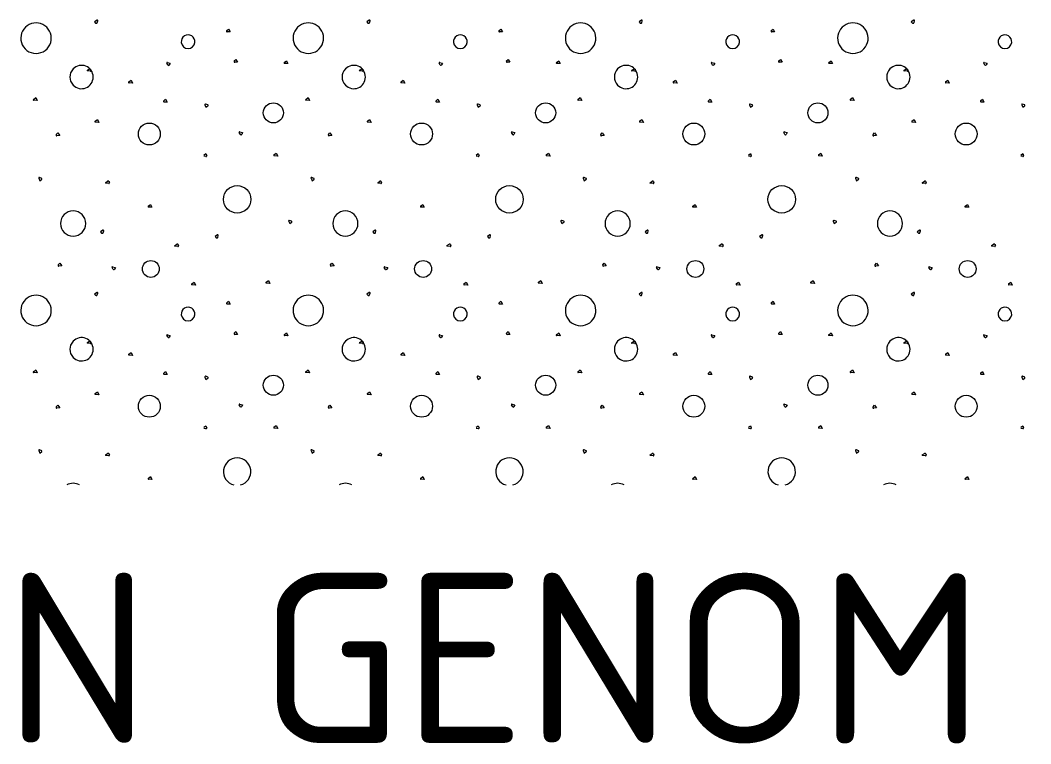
# Model space of a CAD drawing. Header units: millimetres. Extents: x 15 to 2176, y 3 to 641.
# Drawn here: x 752.6 to 812, y 3.3 to 45.8 of the extents above; entities that cross this region are included whole.
import ezdxf
from ezdxf.xclip import XClip

# ---------------------------------------------------------------- set-up
doc = ezdxf.new("R2010")
doc.units = ezdxf.units.MM
doc.header["$MEASUREMENT"] = 0
doc.header["$XCLIPFRAME"] = 0
doc.layers.add('A--------P-', color=7, linetype='Continuous')
doc.layers.add('A-L-10--EF-', color=4, linetype='Continuous', lineweight=0)
doc.styles.add('ISO', font='')
doc.styles.get('ISO').set_extended_font_data('ISOCPEUR')

# ---------------------------------------------------------------- blocks, each defined once
blk = doc.blocks.new('*X5')
at = {"layer": 'A-L-10--EF-'}
for p, q in [((757.163, 45.779), (757.015, 45.693)), ((757.172, 45.638), (757.205, 45.746)), ((773.163, 45.779), (773.015, 45.693)), ((773.172, 45.638), (773.205, 45.746)), ((789.163, 45.779), (789.015, 45.693)), ((789.172, 45.638), (789.205, 45.746)), ((805.163, 45.779), (805.015, 45.693)), ((805.172, 45.638), (805.205, 45.746)), ((757.015, 45.693), (757.082, 45.618)), ((764.788, 45.175), (764.889, 45.264)), ((764.889, 45.264), (764.984, 45.095)), ((773.015, 45.693), (773.082, 45.618)), ((780.788, 45.175), (780.889, 45.264)), ((780.889, 45.264), (780.984, 45.095)), ((789.015, 45.693), (789.082, 45.618)), ((796.788, 45.175), (796.889, 45.264)), ((796.889, 45.264), (796.984, 45.095)), ((805.015, 45.693), (805.082, 45.618)), ((764.984, 45.095), (764.815, 45.099)), ((780.984, 45.095), (780.815, 45.099)), ((796.984, 45.095), (796.815, 45.099)), ((765.228, 43.394), (765.33, 43.483)), ((765.33, 43.483), (765.425, 43.314)), ((768.161, 43.3), (768.297, 43.405)), ((768.297, 43.405), (768.382, 43.231)), ((781.228, 43.394), (781.33, 43.483)), ((781.33, 43.483), (781.425, 43.314)), ((784.161, 43.3), (784.297, 43.405)), ((784.297, 43.405), (784.382, 43.231)), ((797.228, 43.394), (797.33, 43.483)), ((797.33, 43.483), (797.425, 43.314)), ((800.161, 43.3), (800.297, 43.405)), ((800.297, 43.405), (800.382, 43.231)), ((756.581, 42.834), (756.703, 42.92)), ((756.77, 42.787), (756.587, 42.812)), ((756.782, 42.897), (756.808, 42.837)), ((761.336, 43.149), (761.266, 43.258)), ((761.298, 43.302), (761.464, 43.258)), ((761.464, 43.258), (761.411, 43.153)), ((765.425, 43.314), (765.256, 43.319)), ((768.382, 43.231), (768.176, 43.249)), ((772.581, 42.834), (772.703, 42.92)), ((772.77, 42.787), (772.587, 42.812)), ((772.782, 42.897), (772.808, 42.837)), ((777.336, 43.149), (777.266, 43.258)), ((777.298, 43.302), (777.464, 43.258)), ((777.464, 43.258), (777.411, 43.153)), ((781.425, 43.314), (781.256, 43.319)), ((784.382, 43.231), (784.176, 43.249)), ((788.581, 42.834), (788.703, 42.92)), ((788.77, 42.787), (788.587, 42.812)), ((788.782, 42.897), (788.808, 42.837)), ((793.336, 43.149), (793.266, 43.258)), ((793.298, 43.302), (793.464, 43.258)), ((793.464, 43.258), (793.411, 43.153)), ((797.425, 43.314), (797.256, 43.319)), ((800.382, 43.231), (800.176, 43.249)), ((804.581, 42.834), (804.703, 42.92)), ((804.77, 42.787), (804.587, 42.812)), ((804.782, 42.897), (804.808, 42.837)), ((809.336, 43.149), (809.266, 43.258)), ((809.298, 43.302), (809.464, 43.258)), ((809.464, 43.258), (809.411, 43.153)), ((759.027, 42.155), (759.163, 42.261)), ((759.163, 42.261), (759.248, 42.086)), ((775.027, 42.155), (775.163, 42.261)), ((775.163, 42.261), (775.248, 42.086)), ((791.027, 42.155), (791.163, 42.261)), ((791.163, 42.261), (791.248, 42.086)), ((807.027, 42.155), (807.163, 42.261)), ((807.163, 42.261), (807.248, 42.086)), ((759.248, 42.086), (759.042, 42.104)), ((775.248, 42.086), (775.042, 42.104)), ((791.248, 42.086), (791.042, 42.104)), ((807.248, 42.086), (807.042, 42.104)), ((753.427, 41.127), (753.562, 41.232)), ((753.647, 41.058), (753.442, 41.075)), ((753.562, 41.232), (753.647, 41.058)), ((761.088, 41.045), (761.189, 41.134)), ((761.189, 41.134), (761.284, 40.965)), ((769.427, 41.127), (769.562, 41.232)), ((769.647, 41.058), (769.442, 41.075)), ((769.562, 41.232), (769.647, 41.058)), ((777.088, 41.045), (777.189, 41.134)), ((777.189, 41.134), (777.284, 40.965)), ((785.427, 41.127), (785.562, 41.232)), ((785.647, 41.058), (785.442, 41.075)), ((785.562, 41.232), (785.647, 41.058)), ((793.088, 41.045), (793.189, 41.134)), ((793.189, 41.134), (793.284, 40.965)), ((801.427, 41.127), (801.562, 41.232)), ((801.647, 41.058), (801.442, 41.075)), ((801.562, 41.232), (801.647, 41.058)), ((809.088, 41.045), (809.189, 41.134)), ((809.189, 41.134), (809.284, 40.965)), ((761.284, 40.965), (761.115, 40.969)), ((763.503, 40.811), (763.565, 40.671)), ((763.676, 40.804), (763.551, 40.859)), ((763.565, 40.671), (763.681, 40.754)), ((777.284, 40.965), (777.115, 40.969)), ((779.503, 40.811), (779.565, 40.671)), ((779.676, 40.804), (779.551, 40.859)), ((779.565, 40.671), (779.681, 40.754)), ((793.284, 40.965), (793.115, 40.969)), ((795.503, 40.811), (795.565, 40.671)), ((795.676, 40.804), (795.551, 40.859)), ((795.565, 40.671), (795.681, 40.754)), ((809.284, 40.965), (809.115, 40.969)), ((811.503, 40.811), (811.565, 40.671)), ((811.676, 40.804), (811.551, 40.859)), ((811.565, 40.671), (811.681, 40.754)), ((757.049, 39.847), (757.184, 39.953)), ((757.269, 39.778), (757.064, 39.796)), ((757.184, 39.953), (757.269, 39.778)), ((773.049, 39.847), (773.184, 39.953)), ((773.269, 39.778), (773.064, 39.796)), ((773.184, 39.953), (773.269, 39.778)), ((789.049, 39.847), (789.184, 39.953)), ((789.269, 39.778), (789.064, 39.796)), ((789.184, 39.953), (789.269, 39.778)), ((805.049, 39.847), (805.184, 39.953)), ((805.269, 39.778), (805.064, 39.796)), ((805.184, 39.953), (805.269, 39.778)), ((765.553, 39.225), (765.718, 39.181)), ((781.553, 39.225), (781.718, 39.181)), ((797.553, 39.225), (797.718, 39.181)), ((754.765, 39.058), (754.851, 39.162)), ((754.971, 39.009), (754.803, 38.988)), ((754.851, 39.162), (754.971, 39.009)), ((765.59, 39.072), (765.521, 39.182)), ((765.718, 39.181), (765.665, 39.076)), ((770.765, 39.058), (770.851, 39.162)), ((770.971, 39.009), (770.803, 38.988)), ((770.851, 39.162), (770.971, 39.009)), ((781.59, 39.072), (781.521, 39.182)), ((781.718, 39.181), (781.665, 39.076)), ((786.765, 39.058), (786.851, 39.162)), ((786.971, 39.009), (786.803, 38.988)), ((786.851, 39.162), (786.971, 39.009)), ((797.59, 39.072), (797.521, 39.182)), ((797.718, 39.181), (797.665, 39.076)), ((802.765, 39.058), (802.851, 39.162)), ((802.971, 39.009), (802.803, 38.988)), ((802.851, 39.162), (802.971, 39.009)), ((763.443, 37.862), (763.564, 37.947)), ((763.565, 37.779), (763.443, 37.795)), ((763.564, 37.947), (763.61, 37.839)), ((767.563, 37.869), (767.699, 37.974)), ((767.784, 37.8), (767.579, 37.818)), ((767.699, 37.974), (767.784, 37.8)), ((779.443, 37.862), (779.564, 37.947)), ((779.565, 37.779), (779.443, 37.795)), ((779.564, 37.947), (779.61, 37.839)), ((783.563, 37.869), (783.699, 37.974)), ((783.784, 37.8), (783.579, 37.818)), ((783.699, 37.974), (783.784, 37.8)), ((795.443, 37.862), (795.564, 37.947)), ((795.565, 37.779), (795.443, 37.795)), ((795.564, 37.947), (795.61, 37.839)), ((799.563, 37.869), (799.699, 37.974)), ((799.784, 37.8), (799.579, 37.818)), ((799.699, 37.974), (799.784, 37.8)), ((811.443, 37.862), (811.564, 37.947)), ((811.565, 37.779), (811.443, 37.795)), ((811.564, 37.947), (811.61, 37.839)), ((753.738, 36.492), (753.799, 36.351)), ((753.911, 36.484), (753.785, 36.539)), ((753.799, 36.351), (753.916, 36.435)), ((757.661, 36.236), (757.783, 36.322)), ((757.861, 36.299), (757.887, 36.239)), ((769.738, 36.492), (769.799, 36.351)), ((769.911, 36.484), (769.785, 36.539)), ((769.799, 36.351), (769.916, 36.435)), ((773.661, 36.236), (773.783, 36.322)), ((773.861, 36.299), (773.887, 36.239)), ((785.738, 36.492), (785.799, 36.351)), ((785.911, 36.484), (785.785, 36.539)), ((785.799, 36.351), (785.916, 36.435)), ((789.661, 36.236), (789.783, 36.322)), ((789.861, 36.299), (789.887, 36.239)), ((801.738, 36.492), (801.799, 36.351)), ((801.911, 36.484), (801.785, 36.539)), ((801.799, 36.351), (801.916, 36.435)), ((805.661, 36.236), (805.783, 36.322)), ((805.861, 36.299), (805.887, 36.239)), ((757.849, 36.189), (757.666, 36.214)), ((773.849, 36.189), (773.666, 36.214)), ((789.849, 36.189), (789.666, 36.214)), ((805.849, 36.189), (805.666, 36.214)), ((760.174, 34.857), (760.309, 34.962)), ((760.394, 34.788), (760.189, 34.805)), ((760.309, 34.962), (760.394, 34.788)), ((776.174, 34.857), (776.309, 34.962)), ((776.394, 34.788), (776.189, 34.805)), ((776.309, 34.962), (776.394, 34.788)), ((792.174, 34.857), (792.309, 34.962)), ((792.394, 34.788), (792.189, 34.805)), ((792.309, 34.962), (792.394, 34.788)), ((808.174, 34.857), (808.309, 34.962)), ((808.394, 34.788), (808.189, 34.805)), ((808.309, 34.962), (808.394, 34.788)), ((768.426, 33.974), (768.487, 33.834)), ((768.599, 33.967), (768.473, 34.022)), ((768.487, 33.834), (768.604, 33.917)), ((784.426, 33.974), (784.487, 33.834)), ((784.599, 33.967), (784.473, 34.022)), ((784.487, 33.834), (784.604, 33.917)), ((800.426, 33.974), (800.487, 33.834)), ((800.599, 33.967), (800.473, 34.022)), ((800.487, 33.834), (800.604, 33.917)), ((757.514, 33.438), (757.365, 33.352)), ((757.365, 33.352), (757.433, 33.277)), ((757.522, 33.297), (757.556, 33.404)), ((773.514, 33.438), (773.365, 33.352)), ((773.365, 33.352), (773.433, 33.277)), ((773.522, 33.297), (773.556, 33.404)), ((789.514, 33.438), (789.365, 33.352)), ((789.365, 33.352), (789.433, 33.277)), ((789.522, 33.297), (789.556, 33.404)), ((805.514, 33.438), (805.365, 33.352)), ((805.365, 33.352), (805.433, 33.277)), ((805.522, 33.297), (805.556, 33.404)), ((764.249, 33.163), (764.101, 33.077)), ((764.101, 33.077), (764.168, 33.002)), ((764.258, 33.022), (764.291, 33.129)), ((780.249, 33.163), (780.101, 33.077)), ((780.101, 33.077), (780.168, 33.002)), ((780.258, 33.022), (780.291, 33.129)), ((796.249, 33.163), (796.101, 33.077)), ((796.101, 33.077), (796.168, 33.002)), ((796.258, 33.022), (796.291, 33.129)), ((761.727, 32.536), (761.849, 32.621)), ((761.916, 32.489), (761.732, 32.514)), ((761.928, 32.599), (761.954, 32.539)), ((777.727, 32.536), (777.849, 32.621)), ((777.916, 32.489), (777.732, 32.514)), ((777.928, 32.599), (777.954, 32.539)), ((793.727, 32.536), (793.849, 32.621)), ((793.916, 32.489), (793.732, 32.514)), ((793.928, 32.599), (793.954, 32.539)), ((809.727, 32.536), (809.849, 32.621)), ((809.916, 32.489), (809.732, 32.514)), ((809.928, 32.599), (809.954, 32.539)), ((754.882, 31.402), (754.969, 31.506)), ((754.969, 31.506), (755.089, 31.353)), ((770.882, 31.402), (770.969, 31.506)), ((770.969, 31.506), (771.089, 31.353)), ((786.882, 31.402), (786.969, 31.506)), ((786.969, 31.506), (787.089, 31.353)), ((802.882, 31.402), (802.969, 31.506)), ((802.969, 31.506), (803.089, 31.353)), ((755.089, 31.353), (754.921, 31.332)), ((758.115, 31.141), (758.046, 31.251)), ((758.077, 31.294), (758.243, 31.25)), ((758.243, 31.25), (758.19, 31.145)), ((771.089, 31.353), (770.921, 31.332)), ((774.115, 31.141), (774.046, 31.251)), ((774.077, 31.294), (774.243, 31.25)), ((774.243, 31.25), (774.19, 31.145)), ((787.089, 31.353), (786.921, 31.332)), ((790.115, 31.141), (790.046, 31.251)), ((790.077, 31.294), (790.243, 31.25)), ((790.243, 31.25), (790.19, 31.145)), ((803.089, 31.353), (802.921, 31.332)), ((806.115, 31.141), (806.046, 31.251)), ((806.077, 31.294), (806.243, 31.25)), ((806.243, 31.25), (806.19, 31.145)), ((762.727, 30.286), (762.863, 30.391)), ((762.863, 30.391), (762.948, 30.216)), ((767.102, 30.39), (767.237, 30.495)), ((767.322, 30.321), (767.117, 30.338)), ((767.237, 30.495), (767.322, 30.321)), ((778.727, 30.286), (778.863, 30.391)), ((778.863, 30.391), (778.948, 30.216)), ((783.102, 30.39), (783.237, 30.495)), ((783.322, 30.321), (783.117, 30.338)), ((783.237, 30.495), (783.322, 30.321)), ((794.727, 30.286), (794.863, 30.391)), ((794.863, 30.391), (794.948, 30.216)), ((799.102, 30.39), (799.237, 30.495)), ((799.322, 30.321), (799.117, 30.338)), ((799.237, 30.495), (799.322, 30.321)), ((810.727, 30.286), (810.863, 30.391)), ((810.863, 30.391), (810.948, 30.216)), ((757.163, 29.779), (757.015, 29.693)), ((757.015, 29.693), (757.082, 29.618)), ((757.172, 29.638), (757.205, 29.746)), ((762.948, 30.216), (762.743, 30.234)), ((773.163, 29.779), (773.015, 29.693)), ((773.015, 29.693), (773.082, 29.618)), ((773.172, 29.638), (773.205, 29.746)), ((778.948, 30.216), (778.743, 30.234)), ((789.163, 29.779), (789.015, 29.693)), ((789.015, 29.693), (789.082, 29.618)), ((789.172, 29.638), (789.205, 29.746)), ((794.948, 30.216), (794.743, 30.234)), ((805.163, 29.779), (805.015, 29.693)), ((805.015, 29.693), (805.082, 29.618)), ((805.172, 29.638), (805.205, 29.746)), ((810.948, 30.216), (810.743, 30.234)), ((764.788, 29.175), (764.889, 29.264)), ((764.984, 29.095), (764.815, 29.099)), ((764.889, 29.264), (764.984, 29.095)), ((780.788, 29.175), (780.889, 29.264)), ((780.984, 29.095), (780.815, 29.099)), ((780.889, 29.264), (780.984, 29.095)), ((796.788, 29.175), (796.889, 29.264)), ((796.984, 29.095), (796.815, 29.099)), ((796.889, 29.264), (796.984, 29.095)), ((765.228, 27.394), (765.33, 27.483)), ((765.425, 27.314), (765.256, 27.319)), ((765.33, 27.483), (765.425, 27.314)), ((768.161, 27.3), (768.297, 27.405)), ((768.297, 27.405), (768.382, 27.231)), ((781.228, 27.394), (781.33, 27.483)), ((781.425, 27.314), (781.256, 27.319)), ((781.33, 27.483), (781.425, 27.314)), ((784.161, 27.3), (784.297, 27.405)), ((784.297, 27.405), (784.382, 27.231)), ((797.228, 27.394), (797.33, 27.483)), ((797.425, 27.314), (797.256, 27.319)), ((797.33, 27.483), (797.425, 27.314)), ((800.161, 27.3), (800.297, 27.405)), ((800.297, 27.405), (800.382, 27.231)), ((756.581, 26.834), (756.703, 26.92)), ((756.77, 26.787), (756.587, 26.812)), ((756.782, 26.897), (756.808, 26.837)), ((761.336, 27.149), (761.266, 27.258)), ((761.298, 27.302), (761.464, 27.258)), ((761.464, 27.258), (761.411, 27.153)), ((768.382, 27.231), (768.176, 27.249)), ((772.581, 26.834), (772.703, 26.92)), ((772.77, 26.787), (772.587, 26.812)), ((772.782, 26.897), (772.808, 26.837)), ((777.336, 27.149), (777.266, 27.258)), ((777.298, 27.302), (777.464, 27.258)), ((777.464, 27.258), (777.411, 27.153)), ((784.382, 27.231), (784.176, 27.249)), ((788.581, 26.834), (788.703, 26.92)), ((788.77, 26.787), (788.587, 26.812)), ((788.782, 26.897), (788.808, 26.837)), ((793.336, 27.149), (793.266, 27.258)), ((793.298, 27.302), (793.464, 27.258)), ((793.464, 27.258), (793.411, 27.153)), ((800.382, 27.231), (800.176, 27.249)), ((804.581, 26.834), (804.703, 26.92)), ((804.77, 26.787), (804.587, 26.812)), ((804.782, 26.897), (804.808, 26.837)), ((809.336, 27.149), (809.266, 27.258)), ((809.298, 27.302), (809.464, 27.258)), ((809.464, 27.258), (809.411, 27.153)), ((759.027, 26.155), (759.163, 26.261)), ((759.163, 26.261), (759.248, 26.086)), ((775.027, 26.155), (775.163, 26.261)), ((775.163, 26.261), (775.248, 26.086)), ((791.027, 26.155), (791.163, 26.261)), ((791.163, 26.261), (791.248, 26.086)), ((807.027, 26.155), (807.163, 26.261)), ((807.163, 26.261), (807.248, 26.086)), ((759.248, 26.086), (759.042, 26.104)), ((775.248, 26.086), (775.042, 26.104)), ((791.248, 26.086), (791.042, 26.104)), ((807.248, 26.086), (807.042, 26.104)), ((753.427, 25.127), (753.562, 25.232)), ((753.647, 25.058), (753.442, 25.075)), ((753.562, 25.232), (753.647, 25.058)), ((761.088, 25.045), (761.189, 25.134)), ((761.284, 24.965), (761.115, 24.969)), ((761.189, 25.134), (761.284, 24.965)), ((769.427, 25.127), (769.562, 25.232)), ((769.647, 25.058), (769.442, 25.075)), ((769.562, 25.232), (769.647, 25.058)), ((777.088, 25.045), (777.189, 25.134)), ((777.284, 24.965), (777.115, 24.969)), ((777.189, 25.134), (777.284, 24.965)), ((785.427, 25.127), (785.562, 25.232)), ((785.647, 25.058), (785.442, 25.075)), ((785.562, 25.232), (785.647, 25.058)), ((793.088, 25.045), (793.189, 25.134)), ((793.284, 24.965), (793.115, 24.969)), ((793.189, 25.134), (793.284, 24.965)), ((801.427, 25.127), (801.562, 25.232)), ((801.647, 25.058), (801.442, 25.075)), ((801.562, 25.232), (801.647, 25.058)), ((809.088, 25.045), (809.189, 25.134)), ((809.284, 24.965), (809.115, 24.969)), ((809.189, 25.134), (809.284, 24.965)), ((763.503, 24.811), (763.565, 24.671)), ((763.676, 24.804), (763.551, 24.859)), ((763.565, 24.671), (763.681, 24.754)), ((779.503, 24.811), (779.565, 24.671)), ((779.676, 24.804), (779.551, 24.859)), ((779.565, 24.671), (779.681, 24.754)), ((795.503, 24.811), (795.565, 24.671)), ((795.676, 24.804), (795.551, 24.859)), ((795.565, 24.671), (795.681, 24.754)), ((811.503, 24.811), (811.565, 24.671)), ((811.676, 24.804), (811.551, 24.859)), ((811.565, 24.671), (811.681, 24.754)), ((757.049, 23.847), (757.184, 23.953)), ((757.269, 23.778), (757.064, 23.796)), ((757.184, 23.953), (757.269, 23.778)), ((773.049, 23.847), (773.184, 23.953)), ((773.269, 23.778), (773.064, 23.796)), ((773.184, 23.953), (773.269, 23.778)), ((789.049, 23.847), (789.184, 23.953)), ((789.269, 23.778), (789.064, 23.796)), ((789.184, 23.953), (789.269, 23.778)), ((805.049, 23.847), (805.184, 23.953)), ((805.269, 23.778), (805.064, 23.796)), ((805.184, 23.953), (805.269, 23.778)), ((754.765, 23.058), (754.851, 23.162)), ((754.851, 23.162), (754.971, 23.009)), ((765.59, 23.072), (765.521, 23.182)), ((765.553, 23.225), (765.718, 23.181)), ((765.718, 23.181), (765.665, 23.076)), ((770.765, 23.058), (770.851, 23.162)), ((770.851, 23.162), (770.971, 23.009)), ((781.59, 23.072), (781.521, 23.182)), ((781.553, 23.225), (781.718, 23.181)), ((781.718, 23.181), (781.665, 23.076)), ((786.765, 23.058), (786.851, 23.162)), ((786.851, 23.162), (786.971, 23.009)), ((797.59, 23.072), (797.521, 23.182)), ((797.553, 23.225), (797.718, 23.181)), ((797.718, 23.181), (797.665, 23.076)), ((802.765, 23.058), (802.851, 23.162)), ((802.851, 23.162), (802.971, 23.009)), ((754.971, 23.009), (754.803, 22.988)), ((770.971, 23.009), (770.803, 22.988)), ((786.971, 23.009), (786.803, 22.988)), ((802.971, 23.009), (802.803, 22.988)), ((767.563, 21.869), (767.699, 21.974)), ((767.699, 21.974), (767.784, 21.8)), ((783.563, 21.869), (783.699, 21.974)), ((783.699, 21.974), (783.784, 21.8)), ((799.563, 21.869), (799.699, 21.974)), ((799.699, 21.974), (799.784, 21.8)), ((763.443, 21.862), (763.564, 21.947)), ((763.565, 21.779), (763.443, 21.795)), ((763.564, 21.947), (763.61, 21.839)), ((767.784, 21.8), (767.579, 21.818)), ((779.443, 21.862), (779.564, 21.947)), ((779.565, 21.779), (779.443, 21.795)), ((779.564, 21.947), (779.61, 21.839)), ((783.784, 21.8), (783.579, 21.818)), ((795.443, 21.862), (795.564, 21.947)), ((795.565, 21.779), (795.443, 21.795)), ((795.564, 21.947), (795.61, 21.839)), ((799.784, 21.8), (799.579, 21.818)), ((811.443, 21.862), (811.564, 21.947)), ((811.565, 21.779), (811.443, 21.795)), ((811.564, 21.947), (811.61, 21.839)), ((753.738, 20.492), (753.799, 20.351)), ((753.911, 20.484), (753.785, 20.539)), ((753.799, 20.351), (753.916, 20.435)), ((757.661, 20.236), (757.783, 20.322)), ((757.849, 20.189), (757.666, 20.214)), ((757.861, 20.299), (757.887, 20.239)), ((769.738, 20.492), (769.799, 20.351)), ((769.911, 20.484), (769.785, 20.539)), ((769.799, 20.351), (769.916, 20.435)), ((773.661, 20.236), (773.783, 20.322)), ((773.849, 20.189), (773.666, 20.214)), ((773.861, 20.299), (773.887, 20.239)), ((785.738, 20.492), (785.799, 20.351)), ((785.911, 20.484), (785.785, 20.539)), ((785.799, 20.351), (785.916, 20.435)), ((789.661, 20.236), (789.783, 20.322)), ((789.849, 20.189), (789.666, 20.214)), ((789.861, 20.299), (789.887, 20.239)), ((801.738, 20.492), (801.799, 20.351)), ((801.911, 20.484), (801.785, 20.539)), ((801.799, 20.351), (801.916, 20.435)), ((805.661, 20.236), (805.783, 20.322)), ((805.849, 20.189), (805.666, 20.214)), ((805.861, 20.299), (805.887, 20.239)), ((760.174, 18.857), (760.309, 18.962)), ((760.394, 18.788), (760.189, 18.805)), ((760.309, 18.962), (760.394, 18.788)), ((776.174, 18.857), (776.309, 18.962)), ((776.394, 18.788), (776.189, 18.805)), ((776.309, 18.962), (776.394, 18.788)), ((792.174, 18.857), (792.309, 18.962)), ((792.394, 18.788), (792.189, 18.805)), ((792.309, 18.962), (792.394, 18.788)), ((808.174, 18.857), (808.309, 18.962)), ((808.394, 18.788), (808.189, 18.805)), ((808.309, 18.962), (808.394, 18.788))]:
    blk.add_line(p, q, dxfattribs=at)
for centre, radius in [((767.526, 40.337), 0.59), ((783.526, 40.337), 0.59), ((799.526, 40.337), 0.59), ((760.236, 39.098), 0.643), ((776.236, 39.098), 0.643), ((792.236, 39.098), 0.643), ((808.236, 39.098), 0.643), ((765.397, 35.257), 0.807), ((781.397, 35.257), 0.807), ((797.397, 35.257), 0.807), ((760.325, 31.166), 0.496), ((776.325, 31.166), 0.496), ((792.325, 31.166), 0.496), ((808.325, 31.166), 0.496), ((767.526, 24.337), 0.59), ((783.526, 24.337), 0.59), ((799.526, 24.337), 0.59), ((760.236, 23.098), 0.643), ((776.236, 23.098), 0.643), ((792.236, 23.098), 0.643), ((808.236, 23.098), 0.643)]:
    blk.add_circle(centre, radius, dxfattribs=at)
for centre, radius, start, end in [((757.177, 45.754), 0.0288, 342.82539, 120), ((773.177, 45.754), 0.0288, 342.82539, 120), ((789.177, 45.754), 0.0288, 342.82539, 120), ((805.177, 45.754), 0.0288, 342.82539, 120), ((753.581, 44.727), 0.897, 343.60886, 196.39114), ((757.121, 45.654), 0.0528, 221.92131, 342.82539), ((764.817, 45.143), 0.0432, 131.23861, 268.41323), ((769.581, 44.727), 0.897, 343.60886, 196.39114), ((773.121, 45.654), 0.0528, 221.92131, 342.82539), ((780.817, 45.143), 0.0432, 131.23861, 268.41323), ((785.581, 44.727), 0.897, 343.60886, 196.39114), ((789.121, 45.654), 0.0528, 221.92131, 342.82539), ((796.817, 45.143), 0.0432, 131.23861, 268.41323), ((801.581, 44.727), 0.897, 343.60886, 196.39114), ((805.121, 45.654), 0.0528, 221.92131, 342.82539), ((762.514, 44.518), 0.4, 353.70667, 186.29333), ((778.514, 44.518), 0.4, 353.70667, 186.29333), ((794.514, 44.518), 0.4, 353.70667, 186.29333), ((810.514, 44.518), 0.4, 353.70667, 186.29333), ((753.581, 44.727), 0.897, 196.39114, 343.60886), ((762.514, 44.518), 0.4, 186.29333, 353.70667), ((769.581, 44.727), 0.897, 196.39114, 343.60886), ((778.514, 44.518), 0.4, 186.29333, 353.70667), ((785.581, 44.727), 0.897, 196.39114, 343.60886), ((794.514, 44.518), 0.4, 186.29333, 353.70667), ((801.581, 44.727), 0.897, 196.39114, 343.60886), ((810.514, 44.518), 0.4, 186.29333, 353.70667), ((765.257, 43.362), 0.0432, 131.23861, 268.41323), ((781.257, 43.362), 0.0432, 131.23861, 268.41323), ((797.257, 43.362), 0.0432, 131.23861, 268.41323), ((756.252, 42.445), 0.686, 136.1287, 223.8713), ((756.252, 42.445), 0.686, 223.8713, 136.1287), ((756.588, 42.824), 0.012, 125.11386, 262.28848), ((756.734, 42.876), 0.0528, 23.19256, 125.11386), ((756.775, 42.823), 0.036, 262.28848, 23.19256), ((761.291, 43.274), 0.0288, 75.20671, 212.38132), ((761.372, 43.172), 0.0432, 212.38132, 333.2854), ((768.179, 43.277), 0.0288, 127.90217, 265.07679), ((772.252, 42.445), 0.686, 136.1287, 223.8713), ((772.252, 42.445), 0.686, 223.8713, 136.1287), ((772.588, 42.824), 0.012, 125.11386, 262.28848), ((772.734, 42.876), 0.0528, 23.19256, 125.11386), ((772.775, 42.823), 0.036, 262.28848, 23.19256), ((777.291, 43.274), 0.0288, 75.20671, 212.38132), ((777.372, 43.172), 0.0432, 212.38132, 333.2854), ((784.179, 43.277), 0.0288, 127.90217, 265.07679), ((788.252, 42.445), 0.686, 136.1287, 223.8713), ((788.252, 42.445), 0.686, 223.8713, 136.1287), ((788.588, 42.824), 0.012, 125.11386, 262.28848), ((788.734, 42.876), 0.0528, 23.19256, 125.11386), ((788.775, 42.823), 0.036, 262.28848, 23.19256), ((793.291, 43.274), 0.0288, 75.20671, 212.38132), ((793.372, 43.172), 0.0432, 212.38132, 333.2854), ((800.179, 43.277), 0.0288, 127.90217, 265.07679), ((804.252, 42.445), 0.686, 136.1287, 223.8713), ((804.252, 42.445), 0.686, 223.8713, 136.1287), ((804.588, 42.824), 0.012, 125.11386, 262.28848), ((804.734, 42.876), 0.0528, 23.19256, 125.11386), ((804.775, 42.823), 0.036, 262.28848, 23.19256), ((809.291, 43.274), 0.0288, 75.20671, 212.38132), ((809.372, 43.172), 0.0432, 212.38132, 333.2854), ((759.045, 42.133), 0.0288, 127.90217, 265.07679), ((775.045, 42.133), 0.0288, 127.90217, 265.07679), ((791.045, 42.133), 0.0288, 127.90217, 265.07679), ((807.045, 42.133), 0.0288, 127.90217, 265.07679), ((753.445, 41.104), 0.0288, 127.90217, 265.07679), ((761.116, 41.013), 0.0432, 131.23861, 268.41323), ((769.445, 41.104), 0.0288, 127.90217, 265.07679), ((777.116, 41.013), 0.0432, 131.23861, 268.41323), ((785.445, 41.104), 0.0288, 127.90217, 265.07679), ((793.116, 41.013), 0.0432, 131.23861, 268.41323), ((801.445, 41.104), 0.0288, 127.90217, 265.07679), ((809.116, 41.013), 0.0432, 131.23861, 268.41323), ((763.536, 40.826), 0.036, 66.44748, 203.62209), ((763.664, 40.778), 0.0288, 305.5434, 66.44748), ((779.536, 40.826), 0.036, 66.44748, 203.62209), ((779.664, 40.778), 0.0288, 305.5434, 66.44748), ((795.536, 40.826), 0.036, 66.44748, 203.62209), ((795.664, 40.778), 0.0288, 305.5434, 66.44748), ((811.536, 40.826), 0.036, 66.44748, 203.62209), ((811.664, 40.778), 0.0288, 305.5434, 66.44748), ((757.067, 39.825), 0.0288, 127.90217, 265.07679), ((773.067, 39.825), 0.0288, 127.90217, 265.07679), ((789.067, 39.825), 0.0288, 127.90217, 265.07679), ((805.067, 39.825), 0.0288, 127.90217, 265.07679), ((765.545, 39.197), 0.0288, 75.20671, 212.38132), ((781.545, 39.197), 0.0288, 75.20671, 212.38132), ((797.545, 39.197), 0.0288, 75.20671, 212.38132), ((754.798, 39.03), 0.0432, 140.11386, 277.28848), ((765.627, 39.095), 0.0432, 212.38132, 333.2854), ((770.798, 39.03), 0.0432, 140.11386, 277.28848), ((781.627, 39.095), 0.0432, 212.38132, 333.2854), ((786.798, 39.03), 0.0432, 140.11386, 277.28848), ((797.627, 39.095), 0.0432, 212.38132, 333.2854), ((802.798, 39.03), 0.0432, 140.11386, 277.28848), ((763.571, 37.822), 0.0432, 262.28848, 23.19256), ((767.581, 37.846), 0.0288, 127.90217, 265.07679), ((779.571, 37.822), 0.0432, 262.28848, 23.19256), ((783.581, 37.846), 0.0288, 127.90217, 265.07679), ((795.571, 37.822), 0.0432, 262.28848, 23.19256), ((799.581, 37.846), 0.0288, 127.90217, 265.07679), ((811.571, 37.822), 0.0432, 262.28848, 23.19256), ((753.771, 36.506), 0.036, 66.44748, 203.62209), ((753.899, 36.458), 0.0288, 305.5434, 66.44748), ((757.667, 36.226), 0.012, 125.11386, 262.28848), ((757.813, 36.278), 0.0528, 23.19256, 125.11386), ((757.854, 36.225), 0.036, 262.28848, 23.19256), ((769.771, 36.506), 0.036, 66.44748, 203.62209), ((769.899, 36.458), 0.0288, 305.5434, 66.44748), ((773.667, 36.226), 0.012, 125.11386, 262.28848), ((773.813, 36.278), 0.0528, 23.19256, 125.11386), ((773.854, 36.225), 0.036, 262.28848, 23.19256), ((785.771, 36.506), 0.036, 66.44748, 203.62209), ((785.899, 36.458), 0.0288, 305.5434, 66.44748), ((789.667, 36.226), 0.012, 125.11386, 262.28848), ((789.813, 36.278), 0.0528, 23.19256, 125.11386), ((789.854, 36.225), 0.036, 262.28848, 23.19256), ((801.771, 36.506), 0.036, 66.44748, 203.62209), ((801.899, 36.458), 0.0288, 305.5434, 66.44748), ((805.667, 36.226), 0.012, 125.11386, 262.28848), ((805.813, 36.278), 0.0528, 23.19256, 125.11386), ((805.854, 36.225), 0.036, 262.28848, 23.19256), ((755.758, 33.835), 0.74, 90, 270), ((755.758, 33.835), 0.74, 270, 90), ((760.192, 34.834), 0.0288, 127.90217, 265.07679), ((771.758, 33.835), 0.74, 90, 270), ((771.758, 33.835), 0.74, 270, 90), ((776.192, 34.834), 0.0288, 127.90217, 265.07679), ((787.758, 33.835), 0.74, 90, 270), ((787.758, 33.835), 0.74, 270, 90), ((792.192, 34.834), 0.0288, 127.90217, 265.07679), ((803.758, 33.835), 0.74, 90, 270), ((803.758, 33.835), 0.74, 270, 90), ((808.192, 34.834), 0.0288, 127.90217, 265.07679), ((768.459, 33.989), 0.036, 66.44748, 203.62209), ((768.587, 33.941), 0.0288, 305.5434, 66.44748), ((784.459, 33.989), 0.036, 66.44748, 203.62209), ((784.587, 33.941), 0.0288, 305.5434, 66.44748), ((800.459, 33.989), 0.036, 66.44748, 203.62209), ((800.587, 33.941), 0.0288, 305.5434, 66.44748), ((757.472, 33.312), 0.0528, 221.92131, 342.82539), ((757.528, 33.413), 0.0288, 342.82539, 120), ((773.472, 33.312), 0.0528, 221.92131, 342.82539), ((773.528, 33.413), 0.0288, 342.82539, 120), ((789.472, 33.312), 0.0528, 221.92131, 342.82539), ((789.528, 33.413), 0.0288, 342.82539, 120), ((805.472, 33.312), 0.0528, 221.92131, 342.82539), ((805.528, 33.413), 0.0288, 342.82539, 120), ((764.207, 33.037), 0.0528, 221.92131, 342.82539), ((764.263, 33.138), 0.0288, 342.82539, 120), ((780.207, 33.037), 0.0528, 221.92131, 342.82539), ((780.263, 33.138), 0.0288, 342.82539, 120), ((796.207, 33.037), 0.0528, 221.92131, 342.82539), ((796.263, 33.138), 0.0288, 342.82539, 120), ((761.734, 32.526), 0.012, 125.11386, 262.28848), ((761.879, 32.578), 0.0528, 23.19256, 125.11386), ((761.921, 32.525), 0.036, 262.28848, 23.19256), ((777.734, 32.526), 0.012, 125.11386, 262.28848), ((777.879, 32.578), 0.0528, 23.19256, 125.11386), ((777.921, 32.525), 0.036, 262.28848, 23.19256), ((793.734, 32.526), 0.012, 125.11386, 262.28848), ((793.879, 32.578), 0.0528, 23.19256, 125.11386), ((793.921, 32.525), 0.036, 262.28848, 23.19256), ((809.734, 32.526), 0.012, 125.11386, 262.28848), ((809.879, 32.578), 0.0528, 23.19256, 125.11386), ((809.921, 32.525), 0.036, 262.28848, 23.19256), ((754.916, 31.375), 0.0432, 140.11386, 277.28848), ((758.07, 31.266), 0.0288, 75.20671, 212.38132), ((758.152, 31.164), 0.0432, 212.38132, 333.2854), ((770.916, 31.375), 0.0432, 140.11386, 277.28848), ((774.07, 31.266), 0.0288, 75.20671, 212.38132), ((774.152, 31.164), 0.0432, 212.38132, 333.2854), ((786.916, 31.375), 0.0432, 140.11386, 277.28848), ((790.07, 31.266), 0.0288, 75.20671, 212.38132), ((790.152, 31.164), 0.0432, 212.38132, 333.2854), ((802.916, 31.375), 0.0432, 140.11386, 277.28848), ((806.07, 31.266), 0.0288, 75.20671, 212.38132), ((806.152, 31.164), 0.0432, 212.38132, 333.2854), ((767.12, 30.367), 0.0288, 127.90217, 265.07679), ((783.12, 30.367), 0.0288, 127.90217, 265.07679), ((799.12, 30.367), 0.0288, 127.90217, 265.07679), ((757.177, 29.754), 0.0288, 342.82539, 120), ((762.745, 30.263), 0.0288, 127.90217, 265.07679), ((773.177, 29.754), 0.0288, 342.82539, 120), ((778.745, 30.263), 0.0288, 127.90217, 265.07679), ((789.177, 29.754), 0.0288, 342.82539, 120), ((794.745, 30.263), 0.0288, 127.90217, 265.07679), ((805.177, 29.754), 0.0288, 342.82539, 120), ((810.745, 30.263), 0.0288, 127.90217, 265.07679), ((753.581, 28.727), 0.897, 343.60886, 196.39114), ((757.121, 29.654), 0.0528, 221.92131, 342.82539), ((764.817, 29.143), 0.0432, 131.23861, 268.41323), ((769.581, 28.727), 0.897, 343.60886, 196.39114), ((773.121, 29.654), 0.0528, 221.92131, 342.82539), ((780.817, 29.143), 0.0432, 131.23861, 268.41323), ((785.581, 28.727), 0.897, 343.60886, 196.39114), ((789.121, 29.654), 0.0528, 221.92131, 342.82539), ((796.817, 29.143), 0.0432, 131.23861, 268.41323), ((801.581, 28.727), 0.897, 343.60886, 196.39114), ((805.121, 29.654), 0.0528, 221.92131, 342.82539), ((762.514, 28.518), 0.4, 353.70667, 186.29333), ((778.514, 28.518), 0.4, 353.70667, 186.29333), ((794.514, 28.518), 0.4, 353.70667, 186.29333), ((810.514, 28.518), 0.4, 353.70667, 186.29333), ((753.581, 28.727), 0.897, 196.39114, 343.60886), ((762.514, 28.518), 0.4, 186.29333, 353.70667), ((769.581, 28.727), 0.897, 196.39114, 343.60886), ((778.514, 28.518), 0.4, 186.29333, 353.70667), ((785.581, 28.727), 0.897, 196.39114, 343.60886), ((794.514, 28.518), 0.4, 186.29333, 353.70667), ((801.581, 28.727), 0.897, 196.39114, 343.60886), ((810.514, 28.518), 0.4, 186.29333, 353.70667), ((765.257, 27.362), 0.0432, 131.23861, 268.41323), ((781.257, 27.362), 0.0432, 131.23861, 268.41323), ((797.257, 27.362), 0.0432, 131.23861, 268.41323), ((756.252, 26.445), 0.686, 136.1287, 223.8713), ((756.252, 26.445), 0.686, 223.8713, 136.1287), ((756.588, 26.824), 0.012, 125.11386, 262.28848), ((756.734, 26.876), 0.0528, 23.19256, 125.11386), ((756.775, 26.823), 0.036, 262.28848, 23.19256), ((761.291, 27.274), 0.0288, 75.20671, 212.38132), ((761.372, 27.172), 0.0432, 212.38132, 333.2854), ((768.179, 27.277), 0.0288, 127.90217, 265.07679), ((772.252, 26.445), 0.686, 136.1287, 223.8713), ((772.252, 26.445), 0.686, 223.8713, 136.1287), ((772.588, 26.824), 0.012, 125.11386, 262.28848), ((772.734, 26.876), 0.0528, 23.19256, 125.11386), ((772.775, 26.823), 0.036, 262.28848, 23.19256), ((777.291, 27.274), 0.0288, 75.20671, 212.38132), ((777.372, 27.172), 0.0432, 212.38132, 333.2854), ((784.179, 27.277), 0.0288, 127.90217, 265.07679), ((788.252, 26.445), 0.686, 136.1287, 223.8713), ((788.252, 26.445), 0.686, 223.8713, 136.1287), ((788.588, 26.824), 0.012, 125.11386, 262.28848), ((788.734, 26.876), 0.0528, 23.19256, 125.11386), ((788.775, 26.823), 0.036, 262.28848, 23.19256), ((793.291, 27.274), 0.0288, 75.20671, 212.38132), ((793.372, 27.172), 0.0432, 212.38132, 333.2854), ((800.179, 27.277), 0.0288, 127.90217, 265.07679), ((804.252, 26.445), 0.686, 136.1287, 223.8713), ((804.252, 26.445), 0.686, 223.8713, 136.1287), ((804.588, 26.824), 0.012, 125.11386, 262.28848), ((804.734, 26.876), 0.0528, 23.19256, 125.11386), ((804.775, 26.823), 0.036, 262.28848, 23.19256), ((809.291, 27.274), 0.0288, 75.20671, 212.38132), ((809.372, 27.172), 0.0432, 212.38132, 333.2854), ((759.045, 26.133), 0.0288, 127.90217, 265.07679), ((775.045, 26.133), 0.0288, 127.90217, 265.07679), ((791.045, 26.133), 0.0288, 127.90217, 265.07679), ((807.045, 26.133), 0.0288, 127.90217, 265.07679), ((753.445, 25.104), 0.0288, 127.90217, 265.07679), ((761.116, 25.013), 0.0432, 131.23861, 268.41323), ((769.445, 25.104), 0.0288, 127.90217, 265.07679), ((777.116, 25.013), 0.0432, 131.23861, 268.41323), ((785.445, 25.104), 0.0288, 127.90217, 265.07679), ((793.116, 25.013), 0.0432, 131.23861, 268.41323), ((801.445, 25.104), 0.0288, 127.90217, 265.07679), ((809.116, 25.013), 0.0432, 131.23861, 268.41323), ((763.536, 24.826), 0.036, 66.44748, 203.62209), ((763.664, 24.778), 0.0288, 305.5434, 66.44748), ((779.536, 24.826), 0.036, 66.44748, 203.62209), ((779.664, 24.778), 0.0288, 305.5434, 66.44748), ((795.536, 24.826), 0.036, 66.44748, 203.62209), ((795.664, 24.778), 0.0288, 305.5434, 66.44748), ((811.536, 24.826), 0.036, 66.44748, 203.62209), ((811.664, 24.778), 0.0288, 305.5434, 66.44748), ((757.067, 23.825), 0.0288, 127.90217, 265.07679), ((773.067, 23.825), 0.0288, 127.90217, 265.07679), ((789.067, 23.825), 0.0288, 127.90217, 265.07679), ((805.067, 23.825), 0.0288, 127.90217, 265.07679), ((765.545, 23.197), 0.0288, 75.20671, 212.38132), ((781.545, 23.197), 0.0288, 75.20671, 212.38132), ((797.545, 23.197), 0.0288, 75.20671, 212.38132), ((754.798, 23.03), 0.0432, 140.11386, 277.28848), ((765.627, 23.095), 0.0432, 212.38132, 333.2854), ((770.798, 23.03), 0.0432, 140.11386, 277.28848), ((781.627, 23.095), 0.0432, 212.38132, 333.2854), ((786.798, 23.03), 0.0432, 140.11386, 277.28848), ((797.627, 23.095), 0.0432, 212.38132, 333.2854), ((802.798, 23.03), 0.0432, 140.11386, 277.28848), ((763.571, 21.822), 0.0432, 262.28848, 23.19256), ((767.581, 21.846), 0.0288, 127.90217, 265.07679), ((779.571, 21.822), 0.0432, 262.28848, 23.19256), ((783.581, 21.846), 0.0288, 127.90217, 265.07679), ((795.571, 21.822), 0.0432, 262.28848, 23.19256), ((799.581, 21.846), 0.0288, 127.90217, 265.07679), ((811.571, 21.822), 0.0432, 262.28848, 23.19256), ((753.771, 20.506), 0.036, 66.44748, 203.62209), ((753.899, 20.458), 0.0288, 305.5434, 66.44748), ((757.667, 20.226), 0.012, 125.11386, 262.28848), ((757.813, 20.278), 0.0528, 23.19256, 125.11386), ((757.854, 20.225), 0.036, 262.28848, 23.19256), ((769.771, 20.506), 0.036, 66.44748, 203.62209), ((769.899, 20.458), 0.0288, 305.5434, 66.44748), ((773.667, 20.226), 0.012, 125.11386, 262.28848), ((773.813, 20.278), 0.0528, 23.19256, 125.11386), ((773.854, 20.225), 0.036, 262.28848, 23.19256), ((785.771, 20.506), 0.036, 66.44748, 203.62209), ((785.899, 20.458), 0.0288, 305.5434, 66.44748), ((789.667, 20.226), 0.012, 125.11386, 262.28848), ((789.813, 20.278), 0.0528, 23.19256, 125.11386), ((789.854, 20.225), 0.036, 262.28848, 23.19256), ((801.771, 20.506), 0.036, 66.44748, 203.62209), ((801.899, 20.458), 0.0288, 305.5434, 66.44748), ((805.667, 20.226), 0.012, 125.11386, 262.28848), ((805.813, 20.278), 0.0528, 23.19256, 125.11386), ((805.854, 20.225), 0.036, 262.28848, 23.19256), ((765.397, 19.257), 0.807, 284.17098, 255.82902), ((781.397, 19.257), 0.807, 284.17098, 255.82902), ((797.397, 19.257), 0.807, 284.17098, 255.82902), ((755.758, 17.835), 0.74, 90, 120.24306), ((755.758, 17.835), 0.74, 59.75694, 90), ((760.192, 18.834), 0.0288, 127.90217, 265.07679), ((771.758, 17.835), 0.74, 90, 120.24306), ((771.758, 17.835), 0.74, 59.75694, 90), ((776.192, 18.834), 0.0288, 127.90217, 265.07679), ((787.758, 17.835), 0.74, 90, 120.24306), ((787.758, 17.835), 0.74, 59.75694, 90), ((792.192, 18.834), 0.0288, 127.90217, 265.07679), ((803.758, 17.835), 0.74, 90, 120.24306), ((803.758, 17.835), 0.74, 59.75694, 90), ((808.192, 18.834), 0.0288, 127.90217, 265.07679)]:
    blk.add_arc(centre, radius, start, end, dxfattribs=at)
blk = doc.blocks.new('Drawing_2_2', base_point=(803.38, 329.559))
blk.add_blockref('*X5', (0, 0))

msp = doc.modelspace()

# ---------------------------------------------------------------- block references
at = {"layer": 'A--------P-'}
ref = msp.add_blockref('Drawing_2_2', (803.38, 329.559), dxfattribs=at)
XClip(ref).set_block_clipping_path([(543.1975168981, 18.4741086751), (1063.5621721229, 640.6436337123)])

# ---------------------------------------------------------------- texts
at = {"layer": 'A--------P-', "insert": (693.758, 3.264), "char_height": 10, "attachment_point": 7, "style": 'ISO'}
msp.add_mtext('\\A1;{\\fISOCPEUR|b0|i0|c0|p34;B SEKTION GENOM BEF. BALKONG}', dxfattribs=at)

doc.saveas('drawing.dxf')
